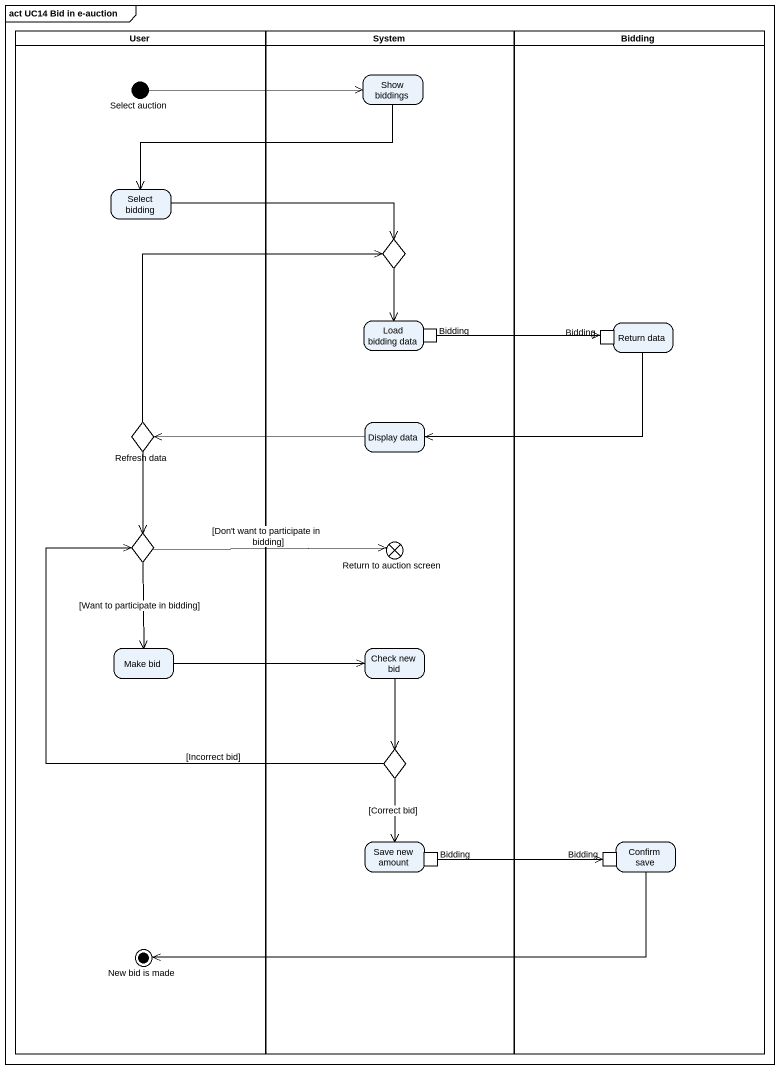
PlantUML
@startuml
mainframe act UC14 Bid in e-auction
hide empty description
state User <<partition>> {
  state "Select auction" as Select_auction <<start>>
  state "Select bidding" as Select_bidding
  state "Refresh data" as Refresh_data <<choice>>
  state choice2 <<choice>>
  state "Make bid" as Make_bid
  state "New bid is made" as New_bid_is_made <<end>>
}
state System <<partition>> {
  state "Show biddings" as Show_biddings
  state choice1 <<choice>>
  state "Load bidding data" as Load_bidding_data {
    state "Bidding" as Bidding_2 <<outputPin>>
  }
  state "Display data" as Display_data
  state "Return to auction screen" as Return_to_auction_screen <<end>>
  state "Check new bid" as Check_new_bid
  state choice3 <<choice>>
  state "Save new amount" as Save_new_amount {
    state "Bidding" as Bidding_4 <<outputPin>>
  }
}
state Bidding <<partition>> {
  state "Return data" as Return_data {
    state "Bidding" as Bidding_3 <<inputPin>>
  }
  state "Confirm save" as Confirm_save {
    state "Bidding" as Bidding_5 <<inputPin>>
  }
}
Select_auction -right-> Show_biddings
Show_biddings -left-> Select_bidding
Select_bidding -right-> choice1
choice1 --> Load_bidding_data
Return_data -left-> Display_data
Bidding_2 -right-> Bidding_3
Refresh_data -up-> choice1
Refresh_data --> choice2
Display_data -left-> Refresh_data
choice2 -right-> Return_to_auction_screen : [Don't want to participate in bidding]
choice2 --> Make_bid : [Want to participate in bidding]
Make_bid -right-> Check_new_bid
Check_new_bid --> choice3
choice3 -up-> choice2 : [Incorrect bid]
choice3 --> Save_new_amount : [Correct bid]
Bidding_4 -right-> Bidding_5
Confirm_save -left-> New_bid_is_made
@enduml
